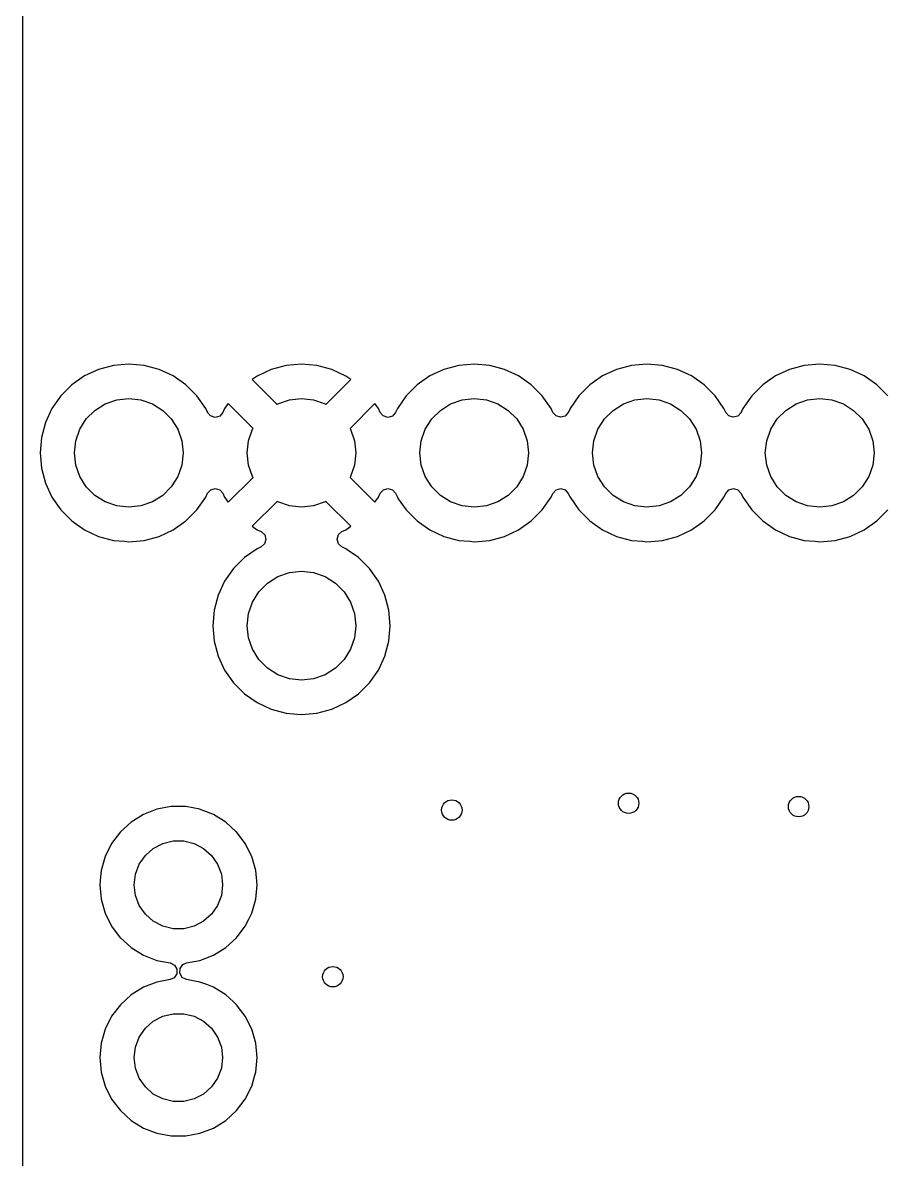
# Model space of a CAD drawing. Extents: x 280 to 530, y -238 to -79.
# Drawn here: x 280.05 to 292.69, y -157.14 to -140.44 of the extents above; entities that cross this region are included whole.
import ezdxf

# ---------------------------------------------------------------- set-up
doc = ezdxf.new("R2010")
doc.units = 0
doc.layers.add('BLACK', color=7, linetype='CONTINUOUS')

msp = doc.modelspace()

# ---------------------------------------------------------------- linework, layer by layer
at = {"layer": 'BLACK', "linetype": 'CONTINUOUS'}
for p, q in [((280.0505, -141.129655), (280.0505, -139.769995)), ((280.0505, -144.459996), (280.0505, -141.129655)), ((280.0505, -146.759998), (280.0505, -144.459996)), ((281.383302, -145.474366), (281.163511, -145.533258)), ((281.383313, -145.474364), (281.383302, -145.474366)), ((281.609998, -145.454532), (281.383313, -145.474364)), ((281.610002, -145.454532), (281.609998, -145.454532)), ((281.836686, -145.474364), (281.610002, -145.454532)), ((281.836691, -145.474364), (281.836686, -145.474364)), ((281.836692, -145.474365), (281.836691, -145.474364)), ((281.836693, -145.474365), (281.836692, -145.474365)), ((281.836697, -145.474366), (281.836693, -145.474365)), ((282.056488, -145.533258), (281.836697, -145.474366)), ((283.923389, -145.47486), (283.703682, -145.53373)), ((283.9234, -145.474858), (283.923389, -145.47486)), ((284.149998, -145.455034), (283.9234, -145.474858)), ((284.150002, -145.455034), (284.149998, -145.455034)), ((284.376599, -145.474858), (284.150002, -145.455034)), ((284.37661, -145.47486), (284.376599, -145.474858)), ((284.596317, -145.53373), (284.37661, -145.47486)), ((286.463302, -145.474366), (286.243511, -145.533258)), ((286.463313, -145.474364), (286.463302, -145.474366)), ((286.689998, -145.454532), (286.463313, -145.474364)), ((286.690002, -145.454532), (286.689998, -145.454532)), ((286.916686, -145.474364), (286.690002, -145.454532)), ((286.916691, -145.474364), (286.916686, -145.474364)), ((286.916692, -145.474365), (286.916691, -145.474364)), ((286.916693, -145.474365), (286.916692, -145.474365)), ((286.916697, -145.474366), (286.916693, -145.474365)), ((287.136488, -145.533258), (286.916697, -145.474366)), ((289.003302, -145.474366), (288.783511, -145.533258)), ((289.003313, -145.474364), (289.003302, -145.474366)), ((289.229998, -145.454532), (289.003313, -145.474364)), ((289.230002, -145.454532), (289.229998, -145.454532)), ((289.456686, -145.474364), (289.230002, -145.454532)), ((289.456691, -145.474364), (289.456686, -145.474364)), ((289.456692, -145.474365), (289.456691, -145.474364)), ((289.456693, -145.474365), (289.456692, -145.474365)), ((289.456697, -145.474366), (289.456693, -145.474365)), ((289.676488, -145.533258), (289.456697, -145.474366)), ((291.543302, -145.474366), (291.323511, -145.533258)), ((291.543313, -145.474364), (291.543302, -145.474366)), ((291.769998, -145.454532), (291.543313, -145.474364)), ((291.770002, -145.454532), (291.769998, -145.454532)), ((291.996686, -145.474364), (291.770002, -145.454532)), ((291.996691, -145.474364), (291.996686, -145.474364)), ((291.996692, -145.474365), (291.996691, -145.474364)), ((291.996693, -145.474365), (291.996692, -145.474365)), ((291.996697, -145.474366), (291.996693, -145.474365)), ((292.216488, -145.533258), (291.996697, -145.474366)), ((280.957265, -145.629432), (280.770858, -145.759954)), ((280.957267, -145.629431), (280.957265, -145.629432)), ((281.163502, -145.533261), (280.957267, -145.629431)), ((281.163511, -145.533258), (281.163502, -145.533261)), ((282.056497, -145.533261), (282.056488, -145.533258)), ((282.262732, -145.629431), (282.056497, -145.533261)), ((282.262734, -145.629432), (282.262732, -145.629431)), ((282.449141, -145.759954), (282.262734, -145.629432)), ((283.497512, -145.629868), (283.424526, -145.680973)), ((283.424526, -145.680973), (283.424526, -145.680974)), ((283.424526, -145.680974), (283.790539, -146.046987)), ((283.497516, -145.629866), (283.497512, -145.629868)), ((283.703673, -145.533734), (283.497516, -145.629866)), ((283.703682, -145.53373), (283.703673, -145.533734)), ((284.509459, -146.046986), (284.875472, -145.680974)), ((284.596331, -145.533735), (284.596317, -145.53373)), ((284.802478, -145.629863), (284.596331, -145.533735)), ((284.875472, -145.680974), (284.802478, -145.629863)), ((286.037265, -145.629432), (285.850858, -145.759954)), ((286.037267, -145.629431), (286.037265, -145.629432)), ((286.243502, -145.533261), (286.037267, -145.629431)), ((286.243511, -145.533258), (286.243502, -145.533261)), ((287.136497, -145.533261), (287.136488, -145.533258)), ((287.342732, -145.629431), (287.136497, -145.533261)), ((287.342734, -145.629432), (287.342732, -145.629431)), ((287.529141, -145.759954), (287.342734, -145.629432)), ((288.577265, -145.629432), (288.390858, -145.759954)), ((288.577267, -145.629431), (288.577265, -145.629432)), ((288.783502, -145.533261), (288.577267, -145.629431)), ((288.783511, -145.533258), (288.783502, -145.533261)), ((289.676497, -145.533261), (289.676488, -145.533258)), ((289.882732, -145.629431), (289.676497, -145.533261)), ((289.882734, -145.629432), (289.882732, -145.629431)), ((290.069141, -145.759954), (289.882734, -145.629432)), ((291.117265, -145.629432), (290.930858, -145.759954)), ((291.117267, -145.629431), (291.117265, -145.629432)), ((291.323502, -145.533261), (291.117267, -145.629431)), ((291.323511, -145.533258), (291.323502, -145.533261)), ((292.216497, -145.533261), (292.216488, -145.533258)), ((292.422732, -145.629431), (292.216497, -145.533261)), ((292.422734, -145.629432), (292.422732, -145.629431)), ((292.609141, -145.759954), (292.422734, -145.629432)), ((280.770858, -145.759954), (280.609954, -145.920858)), ((282.610045, -145.920858), (282.449141, -145.759954)), ((285.850858, -145.759954), (285.689954, -145.920858)), ((287.690045, -145.920858), (287.529141, -145.759954)), ((288.390858, -145.759954), (288.229954, -145.920858)), ((290.230045, -145.920858), (290.069141, -145.759954)), ((290.930858, -145.759954), (290.769954, -145.920858)), ((292.770045, -145.920858), (292.609141, -145.759954)), ((280.609954, -145.920858), (280.479432, -146.107265)), ((281.262893, -146.039225), (281.431983, -145.980058)), ((281.431983, -145.980058), (281.61, -145.96)), ((281.61, -145.96), (281.788017, -145.980058)), ((281.788017, -145.980058), (281.957107, -146.039225)), ((282.610047, -145.920861), (282.610045, -145.920858)), ((282.740568, -146.107266), (282.610047, -145.920861)), ((283.802893, -146.039225), (283.971983, -145.980058)), ((283.971983, -145.980058), (284.15, -145.96)), ((284.15, -145.96), (284.328017, -145.980058)), ((284.328017, -145.980058), (284.497107, -146.039225)), ((285.689954, -145.920858), (285.559432, -146.107265)), ((286.342893, -146.039225), (286.511983, -145.980058)), ((286.511983, -145.980058), (286.69, -145.96)), ((286.69, -145.96), (286.868017, -145.980058)), ((286.868017, -145.980058), (287.037107, -146.039225)), ((287.690047, -145.920861), (287.690045, -145.920858)), ((287.820568, -146.107266), (287.690047, -145.920861)), ((288.229954, -145.920858), (288.099432, -146.107265)), ((288.882893, -146.039225), (289.051983, -145.980058)), ((289.051983, -145.980058), (289.23, -145.96)), ((289.23, -145.96), (289.408017, -145.980058)), ((289.408017, -145.980058), (289.577107, -146.039225)), ((290.230047, -145.920861), (290.230045, -145.920858)), ((290.360568, -146.107266), (290.230047, -145.920861)), ((290.769954, -145.920858), (290.639432, -146.107265)), ((291.422893, -146.039225), (291.591983, -145.980058)), ((291.591983, -145.980058), (291.77, -145.96)), ((291.77, -145.96), (291.948017, -145.980058)), ((291.948017, -145.980058), (292.117107, -146.039225)), ((280.479431, -146.107267), (280.383261, -146.313502)), ((280.479432, -146.107265), (280.479431, -146.107267)), ((280.984535, -146.261208), (281.111208, -146.134535)), ((281.111208, -146.134535), (281.262893, -146.039225)), ((281.957107, -146.039225), (282.108792, -146.134535)), ((282.108792, -146.134535), (282.235465, -146.261208)), ((282.766449, -146.162769), (282.740568, -146.107266)), ((282.767893, -146.165865), (282.766449, -146.162769)), ((282.812409, -146.217241), (282.767893, -146.165865)), ((282.992657, -146.165867), (282.946484, -146.218306)), ((283.019868, -146.107513), (282.992657, -146.165867)), ((283.070973, -146.034526), (283.019868, -146.107512)), ((283.019868, -146.107512), (283.019868, -146.107513)), ((283.070974, -146.034526), (283.070973, -146.034526)), ((283.436987, -146.400539), (283.070974, -146.034526)), ((283.790539, -146.046987), (283.802893, -146.039225)), ((284.497107, -146.039225), (284.509459, -146.046986)), ((285.229025, -146.034526), (284.863012, -146.400538)), ((285.280132, -146.107513), (285.229025, -146.034526)), ((285.280136, -146.107521), (285.280132, -146.107513)), ((285.307342, -146.165864), (285.280136, -146.107521)), ((285.351858, -146.217239), (285.307342, -146.165864)), ((285.532105, -146.165866), (285.485932, -146.218305)), ((285.559428, -146.107272), (285.532105, -146.165866)), ((285.559432, -146.107265), (285.559428, -146.107272)), ((286.064535, -146.261208), (286.191208, -146.134535)), ((286.191208, -146.134535), (286.342893, -146.039225)), ((287.037107, -146.039225), (287.188792, -146.134535)), ((287.188792, -146.134535), (287.315465, -146.261208)), ((287.847618, -146.165275), (287.820568, -146.107266)), ((287.892135, -146.21665), (287.847618, -146.165275)), ((288.072382, -146.165275), (288.026209, -146.217714)), ((288.073551, -146.162769), (288.072382, -146.165275)), ((288.099313, -146.107521), (288.073551, -146.162769)), ((288.099431, -146.107267), (288.099313, -146.107521)), ((288.099432, -146.107265), (288.099431, -146.107267)), ((288.604535, -146.261208), (288.731208, -146.134535)), ((288.731208, -146.134535), (288.882893, -146.039225)), ((289.577107, -146.039225), (289.728792, -146.134535)), ((289.728792, -146.134535), (289.855465, -146.261208)), ((290.387618, -146.165275), (290.360568, -146.107266)), ((290.432135, -146.21665), (290.387618, -146.165275)), ((290.612382, -146.165275), (290.566209, -146.217714)), ((290.613551, -146.162769), (290.612382, -146.165275)), ((290.639313, -146.107521), (290.613551, -146.162769)), ((290.639431, -146.107267), (290.639313, -146.107521)), ((290.639432, -146.107265), (290.639431, -146.107267)), ((291.144535, -146.261208), (291.271208, -146.134535)), ((291.271208, -146.134535), (291.422893, -146.039225)), ((292.117107, -146.039225), (292.268792, -146.134535)), ((292.268792, -146.134535), (292.395465, -146.261208)), ((280.383258, -146.313511), (280.324366, -146.533302)), ((280.383261, -146.313502), (280.383258, -146.313511)), ((280.889225, -146.412893), (280.984535, -146.261208)), ((282.235465, -146.261208), (282.330775, -146.412893)), ((282.87929, -146.237457), (282.812409, -146.217241)), ((282.946484, -146.218306), (282.87929, -146.237457)), ((285.418738, -146.237456), (285.351858, -146.217239)), ((285.485932, -146.218305), (285.418738, -146.237456)), ((285.969225, -146.412893), (286.064535, -146.261208)), ((287.315465, -146.261208), (287.410775, -146.412893)), ((287.959016, -146.236866), (287.892135, -146.21665)), ((288.026209, -146.217714), (287.959016, -146.236866)), ((288.509225, -146.412893), (288.604535, -146.261208)), ((289.855465, -146.261208), (289.950775, -146.412893)), ((290.499016, -146.236866), (290.432135, -146.21665)), ((290.566209, -146.217714), (290.499016, -146.236866)), ((291.049225, -146.412893), (291.144535, -146.261208)), ((292.395465, -146.261208), (292.490775, -146.412893)), ((280.830058, -146.581983), (280.889225, -146.412893)), ((282.330775, -146.412893), (282.389942, -146.581983)), ((283.370058, -146.581983), (283.429225, -146.412893)), ((283.429225, -146.412893), (283.436987, -146.400539)), ((284.863012, -146.400538), (284.870775, -146.412893)), ((284.870775, -146.412893), (284.929942, -146.581983)), ((285.910058, -146.581983), (285.969225, -146.412893)), ((287.410775, -146.412893), (287.469942, -146.581983)), ((288.450058, -146.581983), (288.509225, -146.412893)), ((289.950775, -146.412893), (290.009942, -146.581983)), ((290.990058, -146.581983), (291.049225, -146.412893)), ((292.490775, -146.412893), (292.549942, -146.581983)), ((280.324364, -146.533313), (280.304532, -146.759998)), ((280.324366, -146.533302), (280.324364, -146.533313)), ((280.81, -146.76), (280.830058, -146.581983)), ((282.389942, -146.581983), (282.41, -146.76)), ((283.35, -146.76), (283.370058, -146.581983)), ((284.929942, -146.581983), (284.95, -146.76)), ((285.89, -146.76), (285.910058, -146.581983)), ((287.469942, -146.581983), (287.49, -146.76)), ((288.43, -146.76), (288.450058, -146.581983)), ((290.009942, -146.581983), (290.03, -146.76)), ((290.97, -146.76), (290.990058, -146.581983)), ((292.549942, -146.581983), (292.57, -146.76)), ((280.0505, -153.11), (280.0505, -146.759998)), ((280.304532, -146.759998), (280.304532, -146.760001)), ((280.304532, -146.760001), (280.324364, -146.986686)), ((280.830058, -146.938017), (280.81, -146.76)), ((282.41, -146.76), (282.389942, -146.938017)), ((283.370058, -146.938017), (283.35, -146.76)), ((284.95, -146.76), (284.929942, -146.938017)), ((285.910058, -146.938017), (285.89, -146.76)), ((287.49, -146.76), (287.469942, -146.938017)), ((288.450058, -146.938017), (288.43, -146.76)), ((290.03, -146.76), (290.009942, -146.938017)), ((290.990058, -146.938017), (290.97, -146.76)), ((292.57, -146.76), (292.549942, -146.938017)), ((280.324364, -146.986686), (280.324366, -146.986697)), ((280.324366, -146.986697), (280.383258, -147.206488)), ((280.889225, -147.107107), (280.830058, -146.938017)), ((282.389942, -146.938017), (282.330775, -147.107107)), ((283.429225, -147.107107), (283.370058, -146.938017)), ((284.929942, -146.938017), (284.870775, -147.107107)), ((285.969225, -147.107107), (285.910058, -146.938017)), ((287.469942, -146.938017), (287.410775, -147.107107)), ((288.509225, -147.107107), (288.450058, -146.938017)), ((290.009942, -146.938017), (289.950775, -147.107107)), ((291.049225, -147.107107), (290.990058, -146.938017)), ((292.549942, -146.938017), (292.490775, -147.107107)), ((280.984535, -147.258792), (280.889225, -147.107107)), ((282.330775, -147.107107), (282.235465, -147.258792)), ((283.070974, -147.485472), (283.436986, -147.119459)), ((283.436986, -147.119459), (283.429225, -147.107107)), ((284.870775, -147.107107), (284.863013, -147.11946)), ((284.863013, -147.11946), (285.229024, -147.485471)), ((286.064535, -147.258792), (285.969225, -147.107107)), ((287.410775, -147.107107), (287.315465, -147.258792)), ((288.604535, -147.258792), (288.509225, -147.107107)), ((289.950775, -147.107107), (289.855465, -147.258792)), ((291.144535, -147.258792), (291.049225, -147.107107)), ((292.490775, -147.107107), (292.395465, -147.258792)), ((280.383258, -147.206488), (280.383261, -147.206497)), ((280.383261, -147.206497), (280.479431, -147.412732)), ((281.111208, -147.385465), (280.984535, -147.258792)), ((282.235465, -147.258792), (282.108792, -147.385465)), ((282.740568, -147.412734), (282.767893, -147.354134)), ((282.767893, -147.354134), (282.814065, -147.301695)), ((282.814065, -147.301695), (282.881258, -147.282543)), ((282.881258, -147.282543), (282.948139, -147.302758)), ((282.948139, -147.302758), (282.992657, -147.354134)), ((282.992657, -147.354134), (283.019864, -147.41248)), ((285.280133, -147.412482), (285.307341, -147.354135)), ((285.307341, -147.354135), (285.353513, -147.301696)), ((285.353513, -147.301696), (285.420707, -147.282543)), ((285.420707, -147.282543), (285.487588, -147.302758)), ((285.487588, -147.302758), (285.532105, -147.354132)), ((285.532105, -147.354132), (285.559432, -147.412734)), ((286.191208, -147.385465), (286.064535, -147.258792)), ((287.315465, -147.258792), (287.188792, -147.385465)), ((287.820568, -147.412734), (287.847618, -147.354724)), ((287.847618, -147.354724), (287.89379, -147.302285)), ((287.89379, -147.302285), (287.960983, -147.283133)), ((287.960983, -147.283133), (288.027865, -147.303348)), ((288.027865, -147.303348), (288.072382, -147.354725)), ((288.072382, -147.354725), (288.099429, -147.412728)), ((288.731208, -147.385465), (288.604535, -147.258792)), ((289.855465, -147.258792), (289.728792, -147.385465)), ((290.360568, -147.412734), (290.387618, -147.354724)), ((290.387618, -147.354724), (290.43379, -147.302285)), ((290.43379, -147.302285), (290.500983, -147.283133)), ((290.500983, -147.283133), (290.567865, -147.303348)), ((290.567865, -147.303348), (290.612382, -147.354725)), ((290.612382, -147.354725), (290.639429, -147.412728)), ((291.271208, -147.385465), (291.144535, -147.258792)), ((292.395465, -147.258792), (292.268792, -147.385465)), ((280.479431, -147.412732), (280.479432, -147.412734)), ((280.479432, -147.412734), (280.609954, -147.599141)), ((281.262893, -147.480775), (281.111208, -147.385465)), ((281.431983, -147.539942), (281.262893, -147.480775)), ((281.957107, -147.480775), (281.788017, -147.539942)), ((282.108792, -147.385465), (281.957107, -147.480775)), ((282.610047, -147.599139), (282.740568, -147.412734)), ((283.019864, -147.41248), (283.070974, -147.485472)), ((283.790539, -147.473012), (283.424526, -147.839025)), ((283.802893, -147.480775), (283.790539, -147.473012)), ((283.971983, -147.539942), (283.802893, -147.480775)), ((284.497107, -147.480775), (284.328017, -147.539942)), ((284.50946, -147.473013), (284.497107, -147.480775)), ((284.875471, -147.839024), (284.50946, -147.473013)), ((285.229024, -147.485471), (285.280133, -147.412482)), ((285.559432, -147.412734), (285.573461, -147.432769)), ((285.573461, -147.432769), (285.689954, -147.599141)), ((286.342893, -147.480775), (286.191208, -147.385465)), ((286.511983, -147.539942), (286.342893, -147.480775)), ((287.037107, -147.480775), (286.868017, -147.539942)), ((287.188792, -147.385465), (287.037107, -147.480775)), ((287.690047, -147.599139), (287.820568, -147.412734)), ((288.099429, -147.412728), (288.099432, -147.412734)), ((288.099432, -147.412734), (288.229954, -147.599141)), ((288.882893, -147.480775), (288.731208, -147.385465)), ((289.051983, -147.539942), (288.882893, -147.480775)), ((289.577107, -147.480775), (289.408017, -147.539942)), ((289.728792, -147.385465), (289.577107, -147.480775)), ((290.230047, -147.599139), (290.360568, -147.412734)), ((290.639429, -147.412728), (290.639432, -147.412734)), ((290.639432, -147.412734), (290.769954, -147.599141)), ((291.422893, -147.480775), (291.271208, -147.385465)), ((291.591983, -147.539942), (291.422893, -147.480775)), ((292.117107, -147.480775), (291.948017, -147.539942)), ((292.268792, -147.385465), (292.117107, -147.480775)), ((280.609954, -147.599141), (280.770858, -147.760045)), ((281.61, -147.56), (281.431983, -147.539942)), ((281.788017, -147.539942), (281.61, -147.56)), ((282.449139, -147.760047), (282.610047, -147.599139)), ((284.15, -147.56), (283.971983, -147.539942)), ((284.328017, -147.539942), (284.15, -147.56)), ((285.689954, -147.599141), (285.850858, -147.760045)), ((286.69, -147.56), (286.511983, -147.539942)), ((286.868017, -147.539942), (286.69, -147.56)), ((287.529139, -147.760047), (287.690047, -147.599139)), ((288.229954, -147.599141), (288.390858, -147.760045)), ((289.23, -147.56), (289.051983, -147.539942)), ((289.408017, -147.539942), (289.23, -147.56)), ((290.069139, -147.760047), (290.230047, -147.599139)), ((290.769954, -147.599141), (290.930858, -147.760045)), ((291.77, -147.56), (291.591983, -147.539942)), ((291.948017, -147.539942), (291.77, -147.56)), ((292.609139, -147.760047), (292.770047, -147.599139)), ((280.770858, -147.760045), (280.770861, -147.760047)), ((280.770861, -147.760047), (280.957266, -147.890568)), ((282.262734, -147.890568), (282.449139, -147.760047)), ((283.424526, -147.839025), (283.497513, -147.890132)), ((284.802482, -147.890133), (284.875471, -147.839024)), ((285.850858, -147.760045), (285.850861, -147.760047)), ((285.850861, -147.760047), (286.037266, -147.890568)), ((287.342734, -147.890568), (287.529139, -147.760047)), ((288.390858, -147.760045), (288.390861, -147.760047)), ((288.390861, -147.760047), (288.577266, -147.890568)), ((289.882734, -147.890568), (290.069139, -147.760047)), ((290.930858, -147.760045), (290.930861, -147.760047)), ((290.930861, -147.760047), (291.117266, -147.890568)), ((292.422734, -147.890568), (292.609139, -147.760047)), ((280.957266, -147.890568), (281.163504, -147.986739)), ((281.163504, -147.986739), (281.383308, -148.045635)), ((281.836692, -148.045635), (282.056496, -147.986739)), ((282.056496, -147.986739), (282.262734, -147.890568)), ((283.497513, -147.890132), (283.497521, -147.890136)), ((283.497521, -147.890136), (283.555864, -147.917342)), ((283.555864, -147.917342), (283.608304, -147.963514)), ((283.627456, -148.030707), (283.607241, -148.097589)), ((283.608304, -147.963514), (283.627456, -148.030707)), ((284.672543, -148.028739), (284.692759, -147.961858)), ((284.691694, -148.095933), (284.672543, -148.028739)), ((284.692759, -147.961858), (284.744135, -147.917341)), ((284.744135, -147.917341), (284.802482, -147.890133)), ((286.037266, -147.890568), (286.243504, -147.986739)), ((286.243504, -147.986739), (286.463308, -148.045635)), ((286.916692, -148.045635), (287.136496, -147.986739)), ((287.136496, -147.986739), (287.342734, -147.890568)), ((288.577266, -147.890568), (288.783504, -147.986739)), ((288.783504, -147.986739), (289.003308, -148.045635)), ((289.456692, -148.045635), (289.676496, -147.986739)), ((289.676496, -147.986739), (289.882734, -147.890568)), ((291.117266, -147.890568), (291.323504, -147.986739)), ((291.323504, -147.986739), (291.543308, -148.045635)), ((291.996692, -148.045635), (292.216496, -147.986739)), ((292.216496, -147.986739), (292.422734, -147.890568)), ((281.383308, -148.045635), (281.54523, -148.059801)), ((281.54523, -148.059801), (281.609998, -148.065468)), ((281.609998, -148.065468), (281.61, -148.065468)), ((281.61, -148.065468), (281.610002, -148.065468)), ((281.610002, -148.065468), (281.666673, -148.060509)), ((281.666673, -148.060509), (281.836692, -148.045635)), ((283.497265, -148.169432), (283.310858, -148.299954)), ((283.497272, -148.169428), (283.497265, -148.169432)), ((283.555866, -148.142105), (283.497272, -148.169428)), ((283.607241, -148.097589), (283.555866, -148.142105)), ((284.744132, -148.142105), (284.691694, -148.095933)), ((284.802734, -148.169432), (284.744132, -148.142105)), ((284.851803, -148.20379), (284.802734, -148.169432)), ((286.463308, -148.045635), (286.62523, -148.059801)), ((286.62523, -148.059801), (286.689998, -148.065468)), ((286.689998, -148.065468), (286.69, -148.065468)), ((286.69, -148.065468), (286.690002, -148.065468)), ((286.690002, -148.065468), (286.746673, -148.060509)), ((286.746673, -148.060509), (286.916692, -148.045635)), ((289.003308, -148.045635), (289.16523, -148.059801)), ((289.16523, -148.059801), (289.229998, -148.065468)), ((289.229998, -148.065468), (289.23, -148.065468)), ((289.23, -148.065468), (289.230002, -148.065468)), ((289.230002, -148.065468), (289.286673, -148.060509)), ((289.286673, -148.060509), (289.456692, -148.045635)), ((291.543308, -148.045635), (291.70523, -148.059801)), ((291.70523, -148.059801), (291.769998, -148.065468)), ((291.769998, -148.065468), (291.77, -148.065468)), ((291.77, -148.065468), (291.770002, -148.065468)), ((291.770002, -148.065468), (291.826673, -148.060509)), ((291.826673, -148.060509), (291.996692, -148.045635)), ((283.310858, -148.299954), (283.149954, -148.460858)), ((284.989141, -148.299954), (284.851803, -148.20379)), ((285.150045, -148.460858), (284.989141, -148.299954)), ((283.149954, -148.460858), (283.019432, -148.647265)), ((283.802893, -148.579225), (283.971983, -148.520058)), ((283.971983, -148.520058), (284.15, -148.5)), ((284.15, -148.5), (284.328017, -148.520058)), ((284.328017, -148.520058), (284.497107, -148.579225)), ((285.150047, -148.460861), (285.150045, -148.460858)), ((285.280568, -148.647266), (285.150047, -148.460861)), ((283.019431, -148.647267), (282.923261, -148.853502)), ((283.019432, -148.647265), (283.019431, -148.647267)), ((283.524535, -148.801208), (283.651208, -148.674535)), ((283.651208, -148.674535), (283.802893, -148.579225)), ((284.497107, -148.579225), (284.648792, -148.674535)), ((284.648792, -148.674535), (284.775465, -148.801208)), ((285.376739, -148.853504), (285.280568, -148.647266)), ((282.923258, -148.853511), (282.864366, -149.073302)), ((282.923261, -148.853502), (282.923258, -148.853511)), ((283.429225, -148.952893), (283.524535, -148.801208)), ((284.775465, -148.801208), (284.870775, -148.952893)), ((285.435635, -149.073308), (285.376739, -148.853504)), ((283.370058, -149.121983), (283.429225, -148.952893)), ((284.870775, -148.952893), (284.929942, -149.121983)), ((282.864364, -149.073313), (282.844532, -149.299998)), ((282.864366, -149.073302), (282.864364, -149.073313)), ((283.35, -149.3), (283.370058, -149.121983)), ((284.929942, -149.121983), (284.95, -149.3)), ((285.455468, -149.3), (285.435635, -149.073308)), ((282.844532, -149.299998), (282.844532, -149.300001)), ((282.844532, -149.300001), (282.864364, -149.526686)), ((283.370058, -149.478017), (283.35, -149.3)), ((284.95, -149.3), (284.929942, -149.478017)), ((285.435635, -149.526692), (285.455468, -149.3)), ((282.864364, -149.526686), (282.864366, -149.526697)), ((282.864366, -149.526697), (282.923258, -149.746488)), ((283.429225, -149.647107), (283.370058, -149.478017)), ((284.929942, -149.478017), (284.870775, -149.647107)), ((285.376739, -149.746496), (285.435635, -149.526692)), ((283.524535, -149.798792), (283.429225, -149.647107)), ((284.870775, -149.647107), (284.775465, -149.798792)), ((282.923258, -149.746488), (282.923261, -149.746497)), ((282.923261, -149.746497), (283.019431, -149.952732)), ((283.651208, -149.925465), (283.524535, -149.798792)), ((284.775465, -149.798792), (284.648792, -149.925465)), ((285.280568, -149.952734), (285.376739, -149.746496)), ((283.019431, -149.952732), (283.019432, -149.952734)), ((283.019432, -149.952734), (283.149954, -150.139141)), ((283.802893, -150.020775), (283.651208, -149.925465)), ((283.971983, -150.079942), (283.802893, -150.020775)), ((284.497107, -150.020775), (284.328017, -150.079942)), ((284.648792, -149.925465), (284.497107, -150.020775)), ((285.150047, -150.139139), (285.280568, -149.952734)), ((283.149954, -150.139141), (283.310858, -150.300045)), ((284.15, -150.1), (283.971983, -150.079942)), ((284.328017, -150.079942), (284.15, -150.1)), ((284.989139, -150.300047), (285.150047, -150.139139)), ((283.310858, -150.300045), (283.310861, -150.300047)), ((283.310861, -150.300047), (283.497266, -150.430568)), ((284.802734, -150.430568), (284.989139, -150.300047)), ((283.497266, -150.430568), (283.703504, -150.526739)), ((283.703504, -150.526739), (283.703509, -150.52674)), ((283.703509, -150.52674), (283.703511, -150.526741)), ((283.703511, -150.526741), (283.756415, -150.540916)), ((284.376692, -150.585635), (284.596496, -150.526739)), ((284.596496, -150.526739), (284.802734, -150.430568)), ((283.756415, -150.540916), (283.923308, -150.585635)), ((283.923308, -150.585635), (284.08523, -150.599801)), ((284.08523, -150.599801), (284.149998, -150.605468)), ((284.149998, -150.605468), (284.15, -150.605468)), ((284.15, -150.605468), (284.150002, -150.605468)), ((284.150002, -150.605468), (284.206673, -150.600509)), ((284.206673, -150.600509), (284.376692, -150.585635)), ((282.023799, -151.99868), (281.824982, -152.075701)), ((282.023802, -151.998679), (282.023799, -151.998679)), ((282.023799, -151.998679), (282.023799, -151.99868)), ((282.23339, -151.9595), (282.023802, -151.998679)), ((282.44661, -151.9595), (282.23339, -151.9595)), ((282.656198, -151.998679), (282.44661, -151.9595)), ((282.673756, -152.005481), (282.656198, -151.998679)), ((282.855017, -152.075701), (282.673756, -152.005481)), ((281.643699, -152.187947), (281.486127, -152.331593)), ((281.82498, -152.075702), (281.643699, -152.187947)), ((281.824982, -152.075701), (281.82498, -152.075702)), ((282.855019, -152.075702), (282.855017, -152.075701)), ((283.036302, -152.187948), (282.855019, -152.075702)), ((283.19119, -152.329148), (283.036302, -152.187948)), ((281.486127, -152.331593), (281.357632, -152.501746)), ((283.193872, -152.331593), (283.19119, -152.329148)), ((283.322367, -152.501746), (283.193872, -152.331593)), ((281.357632, -152.501746), (281.262596, -152.692605)), ((281.970758, -152.57506), (282.109507, -152.502239)), ((282.109507, -152.502239), (282.261651, -152.464739)), ((282.261651, -152.464739), (282.418349, -152.464739)), ((282.418349, -152.464739), (282.570493, -152.502239)), ((282.570493, -152.502239), (282.709242, -152.57506)), ((283.417403, -152.692605), (283.322367, -152.501746)), ((281.262596, -152.692607), (281.204244, -152.897689)), ((281.262596, -152.692605), (281.262596, -152.692607)), ((281.764454, -152.80793), (281.853468, -152.67897)), ((281.853468, -152.67897), (281.970758, -152.57506)), ((282.709242, -152.57506), (282.826532, -152.67897)), ((282.826532, -152.67897), (282.915546, -152.80793)), ((283.417403, -152.692606), (283.417403, -152.692605)), ((283.417405, -152.692611), (283.417403, -152.692606)), ((283.475756, -152.89769), (283.417405, -152.692611)), ((281.708888, -152.954445), (281.764454, -152.80793)), ((282.915546, -152.80793), (282.971112, -152.954445)), ((281.19569, -152.990009), (281.184571, -153.11)), ((281.204244, -152.897689), (281.19569, -152.990009)), ((281.69, -153.11), (281.708888, -152.954445)), ((282.971112, -152.954445), (282.99, -153.11)), ((283.495429, -153.11), (283.475756, -152.89769)), ((280.0505, -157.709996), (280.0505, -153.11)), ((281.184571, -153.11), (281.204244, -153.32231)), ((281.708888, -153.265555), (281.69, -153.11)), ((282.99, -153.11), (282.971112, -153.265555)), ((283.475756, -153.32231), (283.495429, -153.11)), ((281.204244, -153.32231), (281.258692, -153.513673)), ((281.764454, -153.41207), (281.708888, -153.265555)), ((282.971112, -153.265555), (282.915546, -153.41207)), ((283.417405, -153.527389), (283.475756, -153.32231)), ((281.258692, -153.513673), (281.262596, -153.527392)), ((281.262596, -153.527392), (281.262596, -153.527394)), ((281.262596, -153.527394), (281.357632, -153.718253)), ((281.853468, -153.54103), (281.764454, -153.41207)), ((281.970758, -153.64494), (281.853468, -153.54103)), ((282.826532, -153.54103), (282.709242, -153.64494)), ((282.915546, -153.41207), (282.826532, -153.54103)), ((283.373386, -153.615792), (283.417403, -153.527394)), ((283.417403, -153.527393), (283.417405, -153.527389)), ((283.417403, -153.527394), (283.417403, -153.527393)), ((282.109507, -153.717761), (281.970758, -153.64494)), ((282.709242, -153.64494), (282.570493, -153.717761)), ((283.322366, -153.718255), (283.373386, -153.615792)), ((281.357632, -153.718253), (281.484615, -153.886404)), ((282.261651, -153.755261), (282.109507, -153.717761)), ((282.418349, -153.755261), (282.261651, -153.755261)), ((282.570493, -153.717761), (282.418349, -153.755261)), ((283.193872, -153.888407), (283.322366, -153.718255)), ((281.484615, -153.886404), (281.486128, -153.888407)), ((281.486128, -153.888407), (281.643698, -154.032052)), ((281.643698, -154.032052), (281.824981, -154.144298)), ((282.855019, -154.144298), (283.036302, -154.032052)), ((283.036302, -154.032052), (283.193872, -153.888407)), ((281.824981, -154.144298), (282.023802, -154.221321)), ((282.656198, -154.221321), (282.855019, -154.144298)), ((282.023802, -154.221321), (282.220613, -154.258111)), ((282.220613, -154.258111), (282.282893, -154.289779)), ((282.282893, -154.289779), (282.318166, -154.350092)), ((282.318166, -154.350092), (282.315232, -154.4199)), ((282.361833, -154.409908), (282.364767, -154.3401)), ((282.364767, -154.3401), (282.404976, -154.28296)), ((282.404976, -154.28296), (282.459384, -154.258111)), ((282.459384, -154.258111), (282.656198, -154.221321)), ((282.023799, -154.53868), (281.824982, -154.615701)), ((282.023802, -154.538679), (282.023799, -154.538679)), ((282.023799, -154.538679), (282.023799, -154.53868)), ((282.220613, -154.501888), (282.023802, -154.538679)), ((282.275023, -154.47704), (282.220613, -154.501888)), ((282.315232, -154.4199), (282.275023, -154.47704)), ((282.397106, -154.470221), (282.361833, -154.409908)), ((282.459385, -154.501888), (282.397106, -154.470221)), ((282.656198, -154.538679), (282.459385, -154.501888)), ((282.755608, -154.57719), (282.656198, -154.538679)), ((281.82498, -154.615702), (281.643699, -154.727947)), ((281.824982, -154.615701), (281.82498, -154.615702)), ((282.855017, -154.615701), (282.755608, -154.57719)), ((282.855019, -154.615702), (282.855017, -154.615701)), ((283.036302, -154.727948), (282.855019, -154.615702)), ((281.486127, -154.871593), (281.357632, -155.041746)), ((281.643699, -154.727947), (281.486127, -154.871593)), ((283.143654, -154.825813), (283.036302, -154.727948)), ((283.193872, -154.871593), (283.143654, -154.825813)), ((283.322367, -155.041746), (283.193872, -154.871593)), ((281.357632, -155.041746), (281.262596, -155.232605)), ((281.970758, -155.11506), (282.109507, -155.042239)), ((282.109507, -155.042239), (282.261651, -155.004739)), ((282.261651, -155.004739), (282.418349, -155.004739)), ((282.418349, -155.004739), (282.570493, -155.042239)), ((282.570493, -155.042239), (282.709242, -155.11506)), ((283.417403, -155.232605), (283.322367, -155.041746)), ((281.853468, -155.21897), (281.970758, -155.11506)), ((282.709242, -155.11506), (282.826532, -155.21897)), ((281.262596, -155.232607), (281.204244, -155.437689)), ((281.262596, -155.232605), (281.262596, -155.232607)), ((281.708888, -155.494445), (281.764454, -155.34793)), ((281.764454, -155.34793), (281.853468, -155.21897)), ((282.826532, -155.21897), (282.915546, -155.34793)), ((282.915546, -155.34793), (282.971112, -155.494445)), ((283.417403, -155.232606), (283.417403, -155.232605)), ((283.417405, -155.232611), (283.417403, -155.232606)), ((283.475756, -155.43769), (283.417405, -155.232611)), ((281.204244, -155.437689), (281.184571, -155.649999)), ((281.69, -155.65), (281.708888, -155.494445)), ((282.971112, -155.494445), (282.99, -155.65)), ((283.495429, -155.65), (283.475756, -155.43769)), ((281.184571, -155.649999), (281.184571, -155.65)), ((281.184571, -155.65), (281.204244, -155.86231)), ((281.708888, -155.805555), (281.69, -155.65)), ((282.99, -155.65), (282.971112, -155.805555)), ((283.475756, -155.86231), (283.495429, -155.65)), ((281.204244, -155.86231), (281.262596, -156.067392)), ((281.764454, -155.95207), (281.708888, -155.805555)), ((282.971112, -155.805555), (282.915546, -155.95207)), ((283.462188, -155.909996), (283.475756, -155.86231)), ((281.853468, -156.08103), (281.764454, -155.95207)), ((282.915546, -155.95207), (282.826532, -156.08103)), ((283.417405, -156.067389), (283.462188, -155.909996)), ((281.262596, -156.067392), (281.262596, -156.067394)), ((281.262596, -156.067394), (281.357632, -156.258253)), ((281.970758, -156.18494), (281.853468, -156.08103)), ((282.109507, -156.257761), (281.970758, -156.18494)), ((282.709242, -156.18494), (282.570493, -156.257761)), ((282.826532, -156.08103), (282.709242, -156.18494)), ((283.322367, -156.258253), (283.417403, -156.067394)), ((283.417403, -156.067393), (283.417405, -156.067389)), ((283.417403, -156.067394), (283.417403, -156.067393)), ((281.357632, -156.258253), (281.486127, -156.428406)), ((282.261651, -156.295261), (282.109507, -156.257761)), ((282.418349, -156.295261), (282.261651, -156.295261)), ((282.570493, -156.257761), (282.418349, -156.295261)), ((283.193872, -156.428407), (283.322366, -156.258255)), ((283.322366, -156.258255), (283.322367, -156.258253)), ((281.486127, -156.428406), (281.486128, -156.428407)), ((281.486128, -156.428407), (281.643698, -156.572052)), ((283.036302, -156.572052), (283.193872, -156.428407)), ((281.643698, -156.572052), (281.824981, -156.684298)), ((281.824981, -156.684298), (282.023802, -156.761321)), ((282.656198, -156.761321), (282.855019, -156.684298)), ((282.855019, -156.684298), (283.036302, -156.572052)), ((282.023802, -156.761321), (282.23339, -156.8005)), ((282.23339, -156.8005), (282.233392, -156.8005)), ((282.233392, -156.8005), (282.446608, -156.8005)), ((282.446608, -156.8005), (282.44661, -156.8005)), ((282.44661, -156.8005), (282.656198, -156.761321))]:
    msp.add_line(p, q, dxfattribs=at)
at = {"layer": 'BLACK'}
for centre in [(286.36, -152.01), (288.96, -151.91), (291.46, -151.96), (284.61, -154.46)]:
    msp.add_circle(centre, 0.15, dxfattribs=at)

doc.saveas('drawing.dxf')
